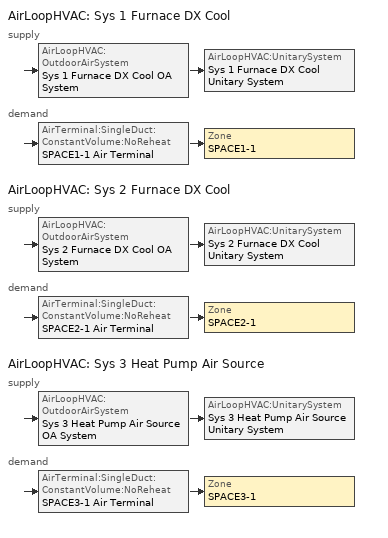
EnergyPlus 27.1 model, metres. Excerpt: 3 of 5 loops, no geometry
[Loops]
AirLoopHVAC 'Sys 1 Furnace DX Cool'
 supply: AirLoopHVAC:OutdoorAirSystem 'Sys 1 Furnace DX Cool OA System' > AirLoopHVAC:UnitarySystem 'Sys 1 Furnace DX Cool Unitary System'
 demand: AirTerminal:SingleDuct:ConstantVolume:NoReheat 'SPACE1-1 Air Terminal' > Zone 'SPACE1-1'
AirLoopHVAC 'Sys 2 Furnace DX Cool'
 supply: AirLoopHVAC:OutdoorAirSystem 'Sys 2 Furnace DX Cool OA System' > AirLoopHVAC:UnitarySystem 'Sys 2 Furnace DX Cool Unitary System'
 demand: AirTerminal:SingleDuct:ConstantVolume:NoReheat 'SPACE2-1 Air Terminal' > Zone 'SPACE2-1'
AirLoopHVAC 'Sys 3 Heat Pump Air Source'
 supply: AirLoopHVAC:OutdoorAirSystem 'Sys 3 Heat Pump Air Source OA System' > AirLoopHVAC:UnitarySystem 'Sys 3 Heat Pump Air Source Unitary System'
 demand: AirTerminal:SingleDuct:ConstantVolume:NoReheat 'SPACE3-1 Air Terminal' > Zone 'SPACE3-1'
[ThermostatSetpoint:DualSetpoint]
All Zones Dual SP Control: Heating Setpoint Temperature Schedule=Htg-SetP-Sch; Cooling Setpoint Temperature Schedule=Clg-SetP-Sch
[ZoneControl:Thermostat] Control Type Schedule=HVACTemplate-Always 4; Control 1=All Zones Dual SP Control
Name | Zone or ZoneList
SPACE1-1 Thermostat | SPACE1-1
SPACE2-1 Thermostat | SPACE2-1
SPACE3-1 Thermostat | SPACE3-1
[DesignSpecification:OutdoorAir] Outdoor Air Method=flow/person; Outdoor Air Flow per Person {m3/s-person}=0.00944; Outdoor Air Flow per Zone Floor Area {m3/s-m2}=0; Outdoor Air Flow per Zone {m3/s}=0
SZ DSOA SPACE1-1; SZ DSOA SPACE2-1; SZ DSOA SPACE3-1
[Sizing:Zone] Zone Cooling Design Supply Air Temperature Input Method=SupplyAirTemperature; Zone Cooling Design Supply Air Temperature {C}=12.8; Zone Cooling Design Supply Air Temperature Difference {deltaC}=11.11; Zone Heating Design Supply Air Temperature Input Method=SupplyAirTemperature; Zone Heating Design Supply Air Temperature {C}=50; Zone Cooling Design Supply Air Humidity Ratio {kgWater/kgDryAir}=0.008; Zone Heating Design Supply Air Humidity Ratio {kgWater/kgDryAir}=0.008; Cooling Design Air Flow Method=DesignDay; Cooling Design Air Flow Rate {m3/s}=0; Cooling Minimum Air Flow Fraction=0; Heating Design Air Flow Method=DesignDay; Heating Design Air Flow Rate {m3/s}=0; Heating Maximum Air Flow Fraction=0; Account for Dedicated Outdoor Air System=No; Dedicated Outdoor Air System Control Strategy=NeutralSupplyAir; Dedicated Outdoor Air Low Setpoint Temperature for Design {C}=autosize; Dedicated Outdoor Air High Setpoint Temperature for Design {C}=autosize
Name | Design Specification Outdoor Air Object | Design Specification Zone Air Distribution Object
SPACE1-1 | SZ DSOA SPACE1-1 | SZ DSZAD SPACE1-1
SPACE2-1 | SZ DSOA SPACE2-1 | SZ DSZAD SPACE2-1
SPACE3-1 | SZ DSOA SPACE3-1 | SZ DSZAD SPACE3-1
[DesignSpecification:ZoneAirDistribution] Zone Air Distribution Effectiveness in Cooling Mode=1; Zone Air Distribution Effectiveness in Heating Mode=1
SZ DSZAD SPACE1-1; SZ DSZAD SPACE2-1; SZ DSZAD SPACE3-1
[Zone equipment]
SPACE1-1: SPACE1-1 Air Terminal
SPACE2-1: SPACE2-1 Air Terminal
SPACE3-1: SPACE3-1 Air Terminal
[AirTerminal:SingleDuct:ConstantVolume:NoReheat] Maximum Air Flow Rate {m3/s}=autosize
SPACE1-1 Air Terminal; SPACE2-1 Air Terminal; SPACE3-1 Air Terminal
[Sizing:System] Type of Load to Size On=Sensible; Design Outdoor Air Flow Rate {m3/s}=autosize; Central Heating Maximum System Air Flow Ratio=1; Preheat Design Temperature {C}=7; Preheat Design Humidity Ratio {kgWater/kgDryAir}=0.008; Precool Design Temperature {C}=11; Precool Design Humidity Ratio {kgWater/kgDryAir}=0.008; Central Cooling Design Supply Air Temperature {C}=12.8; Central Heating Design Supply Air Temperature {C}=50; Type of Zone Sum to Use=NonCoincident; 100% Outdoor Air in Cooling=No; 100% Outdoor Air in Heating=No; Central Cooling Design Supply Air Humidity Ratio {kgWater/kgDryAir}=0.008; Central Heating Design Supply Air Humidity Ratio {kgWater/kgDryAir}=0.008; Cooling Supply Air Flow Rate Method=DesignDay; Cooling Supply Air Flow Rate {m3/s}=0; Heating Supply Air Flow Rate Method=DesignDay; Heating Supply Air Flow Rate {m3/s}=0; System Outdoor Air Method=ZoneSum; Zone Maximum Outdoor Air Fraction=1; Cooling Design Capacity Method=CoolingDesignCapacity; Cooling Design Capacity {W}=autosize; Heating Design Capacity Method=HeatingDesignCapacity; Heating Design Capacity {W}=autosize; Central Cooling Capacity Control Method=OnOff
Sys 1 Furnace DX Cool; Sys 2 Furnace DX Cool; Sys 3 Heat Pump Air Source
[AirLoopHVAC] Design Supply Air Flow Rate {m3/s}=autosize
Sys 1 Furnace DX Cool; Sys 2 Furnace DX Cool; Sys 3 Heat Pump Air Source
[AirLoopHVAC:UnitarySystem] Control Type=Load; Dehumidification Control Type=None; DX Heating Coil Sizing Ratio=1; Cooling Supply Air Flow Rate Method=SupplyAirFlowRate; Cooling Supply Air Flow Rate {m3/s}=autosize; Heating Supply Air Flow Rate Method=SupplyAirFlowRate; Heating Supply Air Flow Rate {m3/s}=autosize; No Load Supply Air Flow Rate Method=SupplyAirFlowRate; No Load Supply Air Flow Rate {m3/s}=autosize; Maximum Supply Air Temperature {C}=Autosize; Maximum Outdoor Dry-Bulb Temperature for Supplemental Heater Operation {C}=21
Name | Controlling Zone or Thermostat Location | Supply Fan | Fan Placement | Supply Air Fan Operating Mode Schedule | Heating Coil | Cooling Coil | Design Specification Multispeed Object | Supplemental Heating Coil
Sys 1 Furnace DX Cool Unitary System | SPACE1-1 | Sys 1 Furnace DX Cool Supply Fan | BlowThrough | FanAvailSched | Sys 1 Furnace DX Cool Heating Coil | Sys 1 Furnace DX Cool Cooling Coil | Sys 1 Furnace DX Cool Unitary System MultiSpeed Performance
Sys 2 Furnace DX Cool Unitary System | SPACE2-1 | Sys 2 Furnace DX Cool Supply Fan | DrawThrough | HVACTemplate-Always 0 | Sys 2 Furnace DX Cool Heating Coil | Sys 2 Furnace DX Cool Cooling Coil | Sys 2 Furnace DX Cool Unitary System MultiSpeed Performance
Sys 3 Heat Pump Air Source Unitary System | SPACE3-1 | Sys 3 Heat Pump Air Source Supply Fan | BlowThrough | FanAvailSched | Sys 3 Heat Pump Air Source Heating Coil | Sys 3 Heat Pump Air Source Cooling Coil | Sys 3 Heat Pump Air Source Unitary System MultiSpeed Performance | Sys 3 Heat Pump Air Source Supp Heat or Reheat Coil
[UnitarySystemPerformance:Multispeed] Number of Speeds for Heating=1; Single Mode Operation=No; Heating Speed 1 Supply Air Flow Ratio=autosize; Cooling Speed 1 Supply Air Flow Ratio=autosize; Heating Speed 2 Supply Air Flow Ratio=autosize; Cooling Speed 2 Supply Air Flow Ratio=autosize; Heating Speed 3 Supply Air Flow Ratio=autosize; Cooling Speed 3 Supply Air Flow Ratio=autosize; Heating Speed 4 Supply Air Flow Ratio=autosize; Cooling Speed 4 Supply Air Flow Ratio=autosize; Heating Speed 5 Supply Air Flow Ratio=autosize; Cooling Speed 5 Supply Air Flow Ratio=autosize; Heating Speed 6 Supply Air Flow Ratio=autosize; Cooling Speed 6 Supply Air Flow Ratio=autosize; Heating Speed 7 Supply Air Flow Ratio=autosize; Cooling Speed 7 Supply Air Flow Ratio=autosize; Heating Speed 8 Supply Air Flow Ratio=autosize; Cooling Speed 8 Supply Air Flow Ratio=autosize; Heating Speed 9 Supply Air Flow Ratio=autosize; Cooling Speed 9 Supply Air Flow Ratio=autosize; Heating Speed 10 Supply Air Flow Ratio=autosize; Cooling Speed 10 Supply Air Flow Ratio=autosize
Name | Number of Speeds for Cooling | No Load Supply Air Flow Rate Ratio
Sys 1 Furnace DX Cool Unitary System MultiSpeed Performance | 2 | 0.5
Sys 2 Furnace DX Cool Unitary System MultiSpeed Performance | 3 | 0.33
Sys 3 Heat Pump Air Source Unitary System MultiSpeed Performance | 4 | 0.25
[Coil:Cooling:DX]
Name | Performance Object
Sys 1 Furnace DX Cool Cooling Coil | Sys 1 Furnace DX Cool Cooling Coil Performance
Sys 2 Furnace DX Cool Cooling Coil | Sys 2 Furnace DX Cool Cooling Coil Performance
[Coil:Cooling:DX:CurveFit:Performance] Crankcase Heater Capacity {W}=0; Maximum Outdoor Dry-Bulb Temperature for Crankcase Heater Operation {C}=10; Capacity Control Method=Discrete; Compressor Fuel Type=Electricity
Name | Base Operating Mode
Sys 1 Furnace DX Cool Cooling Coil Performance | Sys 1 Furnace DX Cool Cooling Coil Operating Mode
Sys 2 Furnace DX Cool Cooling Coil Performance | Sys 2 Furnace DX Cool Cooling Coil Operating Mode
[Coil:Cooling:DX:CurveFit:OperatingMode] Rated Gross Total Cooling Capacity {W}=autosize; Rated Evaporator Air Flow Rate {m3/s}=autosize; Maximum Cycling Rate {cycles/hr}=0; Ratio of Initial Moisture Evaporation Rate and Steady State Latent Capacity=0; Latent Capacity Time Constant {s}=0; Nominal Time for Condensate Removal to Begin {s}=0; Apply Latent Degradation to Speeds Greater than 1=No; Condenser Type=AirCooled
Name | Nominal Speed Number | Speed 1 | Speed 2 | Speed 3
Sys 1 Furnace DX Cool Cooling Coil Operating Mode | 2 | Sys 1 Furnace DX Cool Cooling Coil Speed 1 Performance | Sys 1 Furnace DX Cool Cooling Coil Speed 2 Performance
Sys 2 Furnace DX Cool Cooling Coil Operating Mode | 3 | Sys 2 Furnace DX Cool Cooling Coil Speed 1 Performance | Sys 2 Furnace DX Cool Cooling Coil Speed 2 Performance | Sys 2 Furnace DX Cool Cooling Coil Speed 3 Performance
[Coil:Heating:Fuel]
Sys 1 Furnace DX Cool Heating Coil: Fuel Type=NaturalGas; Burner Efficiency=0.8; Nominal Capacity {W}=autosize; On Cycle Parasitic Electric Load {W}=0; Part Load Fraction Correlation Curve=Sys 1 Furnace DX Cool Heating Coil PLF-FPLR; Off Cycle Parasitic Fuel Load {W}=0
[Fan:VariableVolume] Availability Schedule=HVACTemplate-Always 1; Fan Total Efficiency=0.7; Pressure Rise {Pa}=600; Maximum Flow Rate {m3/s}=autosize; Fan Power Minimum Flow Rate Input Method=Fraction; Fan Power Minimum Flow Fraction=0; Motor Efficiency=0.9; Motor In Airstream Fraction=1; Fan Power Coefficient 1=0.00153024; Fan Power Coefficient 2=0.00520806; Fan Power Coefficient 3=1.10862; Fan Power Coefficient 4=-0.116356; Fan Power Coefficient 5=0
Sys 1 Furnace DX Cool Supply Fan; Sys 3 Heat Pump Air Source Supply Fan
[SetpointManager:SingleZone:Cooling] Control Variable=Temperature; Minimum Supply Air Temperature {C}=13; Maximum Supply Air Temperature {C}=45
Name | Control Zone | Setpoint Node or NodeList
Sys 1 Furnace DX Cool Economizer Supply Air Temp Manager | SPACE1-1 | Sys 1 Furnace DX Cool Heating Coil Outlet
Sys 2 Furnace DX Cool Economizer Supply Air Temp Manager | SPACE2-1 | Sys 2 Furnace DX Cool Supply Fan Outlet
Sys 3 Heat Pump Air Source Economizer Supply Air Temp Manager | SPACE3-1 | Sys 3 Heat Pump Air Source Supp Heat or Reheat Coil Outl
[SetpointManager:MixedAir] Control Variable=Temperature
Name | Setpoint Node or NodeList
Sys 1 Furnace DX Cool Cooling Coil Air Temp Manager | Sys 1 Furnace DX Cool Mixed Air Outlet
Sys 2 Furnace DX Cool Cooling Coil Air Temp Manager | Sys 2 Furnace DX Cool Mixed Air Outlet
Sys 3 Heat Pump Air Source Cooling Coil Air Temp Manager | Sys 3 Heat Pump Air Source Mixed Air Outlet
[Controller:OutdoorAir] Minimum Outdoor Air Flow Rate {m3/s}=autosize; Maximum Outdoor Air Flow Rate {m3/s}=autosize; Economizer Control Type=FixedDryBulb; Economizer Control Action Type=ModulateFlow; Economizer Maximum Limit Dry-Bulb Temperature {C}=20; Lockout Type=LockoutWithHeating; Minimum Limit Type=FixedMinimum; Minimum Outdoor Air Schedule=Min OA Sched; Economizer Operation Staging=EconomizerFirst
Sys 1 Furnace DX Cool OA Controller; Sys 2 Furnace DX Cool OA Controller; Sys 3 Heat Pump Air Source OA Controller
[Coil:Heating:Electric] Efficiency=1; Nominal Capacity {W}=autosize
Sys 2 Furnace DX Cool Heating Coil; Sys 3 Heat Pump Air Source Supp Heat or Reheat Coil
[Coil:Heating:DX:MultiSpeed]
Sys 3 Heat Pump Air Source Heating Coil: Minimum Outdoor Dry-Bulb Temperature for Compressor Operation {C}=-8; Crankcase Heater Capacity {W}=0; Maximum Outdoor Dry-Bulb Temperature for Crankcase Heater Operation {C}=10; Defrost Energy Input Ratio Function of Temperature Curve=Sys 3 Heat Pump Air Source Heat Coil Defr-FT; Maximum Outdoor Dry-Bulb Temperature for Defrost Operation {C}=5; Defrost Strategy=ReverseCycle; Defrost Control=Timed; Defrost Time Period Fraction=0.058333; Resistive Defrost Heater Capacity {W}=autosize; Apply Part Load Fraction to Speeds Greater than 1=No; Fuel Type=Electricity; Number of Speeds=4; Speed 1 Gross Rated Heating Capacity {W}=autosize; Speed 1 Gross Rated Heating COP {W/W}=2.75; Speed 1 Rated Air Flow Rate {m3/s}=autosize; 2023 Speed 1 Rated Supply Air Fan Power Per Volume Flow Rate {W/(m3/s)}=934.4; Speed 1 Heating Capacity Function of Temperature Curve=Sys 3 Heat Pump Air Source Heat Coil Cap-FT; Speed 1 Heating Capacity Function of Flow Fraction Curve=Sys 3 Heat Pump Air Source Heat Coil Cap-FF; Speed 1 Energy Input Ratio Function of Temperature Curve=Sys 3 Heat Pump Air Source Heat Coil EIR-FT; Speed 1 Energy Input Ratio Function of Flow Fraction Curve=Sys 3 Heat Pump Air Source Heat Coil EIR-FF; Speed 1 Part Load Fraction Correlation Curve=Sys 3 Heat Pump Air Source Heat Coil PLF; Speed 1 Rated Waste Heat Fraction of Power Input=0.2; Speed 1 Waste Heat Function of Temperature Curve=Sys 3 Heat Pump Air Source Heat Coil WH-FT; Speed 2 Gross Rated Heating Capacity {W}=autosize; Speed 2 Gross Rated Heating COP {W/W}=2.75; Speed 2 Rated Air Flow Rate {m3/s}=autosize; 2023 Speed 2 Rated Supply Air Fan Power Per Volume Flow Rate {W/(m3/s)}=934.4; Speed 2 Heating Capacity Function of Temperature Curve=Sys 3 Heat Pump Air Source Heat Coil Cap-FT; Speed 2 Heating Capacity Function of Flow Fraction Curve=Sys 3 Heat Pump Air Source Heat Coil Cap-FF; Speed 2 Energy Input Ratio Function of Temperature Curve=Sys 3 Heat Pump Air Source Heat Coil EIR-FT; Speed 2 Energy Input Ratio Function of Flow Fraction Curve=Sys 3 Heat Pump Air Source Heat Coil EIR-FF; Speed 2 Part Load Fraction Correlation Curve=Sys 3 Heat Pump Air Source Heat Coil PLF; Speed 2 Rated Waste Heat Fraction of Power Input=0.2; Speed 2 Waste Heat Function of Temperature Curve=Sys 3 Heat Pump Air Source Heat Coil WH-FT; Speed 3 Gross Rated Heating Capacity {W}=autosize; Speed 3 Gross Rated Heating COP {W/W}=2.75; Speed 3 Rated Air Flow Rate {m3/s}=autosize; 2023 Speed 3 Rated Supply Air Fan Power Per Volume Flow Rate {W/(m3/s)}=934.4; Speed 3 Heating Capacity Function of Temperature Curve=Sys 3 Heat Pump Air Source Heat Coil Cap-FT; Speed 3 Heating Capacity Function of Flow Fraction Curve=Sys 3 Heat Pump Air Source Heat Coil Cap-FF; Speed 3 Energy Input Ratio Function of Temperature Curve=Sys 3 Heat Pump Air Source Heat Coil EIR-FT; Speed 3 Energy Input Ratio Function of Flow Fraction Curve=Sys 3 Heat Pump Air Source Heat Coil EIR-FF; Speed 3 Part Load Fraction Correlation Curve=Sys 3 Heat Pump Air Source Heat Coil PLF; Speed 3 Rated Waste Heat Fraction of Power Input=0.2; Speed 3 Waste Heat Function of Temperature Curve=Sys 3 Heat Pump Air Source Heat Coil WH-FT; Speed 4 Gross Rated Heating Capacity {W}=autosize; Speed 4 Gross Rated Heating COP {W/W}=2.75; Speed 4 Rated Air Flow Rate {m3/s}=autosize; 2023 Speed 4 Rated Supply Air Fan Power Per Volume Flow Rate {W/(m3/s)}=934.4; Speed 4 Heating Capacity Function of Temperature Curve=Sys 3 Heat Pump Air Source Heat Coil Cap-FT; Speed 4 Heating Capacity Function of Flow Fraction Curve=Sys 3 Heat Pump Air Source Heat Coil Cap-FF; Speed 4 Energy Input Ratio Function of Temperature Curve=Sys 3 Heat Pump Air Source Heat Coil EIR-FT; Speed 4 Energy Input Ratio Function of Flow Fraction Curve=Sys 3 Heat Pump Air Source Heat Coil EIR-FF; Speed 4 Part Load Fraction Correlation Curve=Sys 3 Heat Pump Air Source Heat Coil PLF; Speed 4 Rated Waste Heat Fraction of Power Input=0.2; Speed 4 Waste Heat Function of Temperature Curve=Sys 3 Heat Pump Air Source Heat Coil WH-FT
[Fan:SystemModel]
Sys 2 Furnace DX Cool Supply Fan: Availability Schedule=HVACTemplate-Always 1; Design Maximum Air Flow Rate {m3/s}=autosize; Speed Control Method=Discrete; Electric Power Minimum Flow Rate Fraction=0; Design Pressure Rise {Pa}=697.449; Motor Efficiency=0.9; Motor In Air Stream Fraction=1; Design Electric Power Consumption {W}=autosize; Design Power Sizing Method=PowerPerFlowPerPressure; Electric Power Per Unit Flow Rate Per Unit Pressure {W/((m3/s)-Pa)}=1.66667; Fan Total Efficiency=0.7; Number of Speeds=1; Speed 1 Flow Fraction=0.33; Speed 1 Electric Power Fraction=0.2; Speed 2 Flow Fraction=0.66; Speed 2 Electric Power Fraction=0.4; Speed 3 Flow Fraction=1; Speed 3 Electric Power Fraction=1
[Coil:Cooling:DX:MultiSpeed]
Sys 3 Heat Pump Air Source Cooling Coil: Condenser Type=AirCooled; Minimum Outdoor Dry-Bulb Temperature for Compressor Operation {C}=-25; Apply Part Load Fraction to Speeds Greater than 1=No; Apply Latent Degradation to Speeds Greater than 1=No; Maximum Outdoor Dry-Bulb Temperature for Crankcase Heater Operation {C}=10; Basin Heater Setpoint Temperature {C}=2; Fuel Type=Electricity; Number of Speeds=4; Speed 1 Gross Rated Total Cooling Capacity {W}=autosize; Speed 1 Gross Rated Sensible Heat Ratio=autosize; Speed 1 Gross Rated Cooling COP {W/W}=3; Speed 1 Rated Air Flow Rate {m3/s}=autosize; 2017 Speed 1 Rated Evaporator Fan Power Per Volume Flow Rate {W/(m3/s)}=773.3; 2023 Speed 1 Rated Evaporator Fan Power Per Volume Flow Rate {W/(m3/s)}=934.4; Speed 1 Total Cooling Capacity Function of Temperature Curve=Sys 3 Heat Pump Air Source Cool Coil Cap-FT; Speed 1 Total Cooling Capacity Function of Flow Fraction Curve=Sys 3 Heat Pump Air Source Cool Coil Cap-FF; Speed 1 Energy Input Ratio Function of Temperature Curve=Sys 3 Heat Pump Air Source Cool Coil EIR-FT; Speed 1 Energy Input Ratio Function of Flow Fraction Curve=Sys 3 Heat Pump Air Source Cool Coil EIR-FF; Speed 1 Part Load Fraction Correlation Curve=Sys 3 Heat Pump Air Source Cool Coil PLF; Speed 1 Rated Waste Heat Fraction of Power Input=0.2; Speed 1 Evaporative Condenser Effectiveness=0.9; Speed 2 Gross Rated Total Cooling Capacity {W}=autosize; Speed 2 Gross Rated Sensible Heat Ratio=autosize; Speed 2 Gross Rated Cooling COP {W/W}=3; Speed 2 Rated Air Flow Rate {m3/s}=autosize; 2017 Speed 2 Rated Evaporator Fan Power Per Volume Flow Rate {W/(m3/s)}=773.3; 2023 Speed 2 Rated Evaporator Fan Power Per Volume Flow Rate {W/(m3/s)}=934.4; Speed 2 Total Cooling Capacity Function of Temperature Curve=Sys 3 Heat Pump Air Source Cool Coil Cap-FT; Speed 2 Total Cooling Capacity Function of Flow Fraction Curve=Sys 3 Heat Pump Air Source Cool Coil Cap-FF; Speed 2 Energy Input Ratio Function of Temperature Curve=Sys 3 Heat Pump Air Source Cool Coil EIR-FT; Speed 2 Energy Input Ratio Function of Flow Fraction Curve=Sys 3 Heat Pump Air Source Cool Coil EIR-FF; Speed 2 Part Load Fraction Correlation Curve=Sys 3 Heat Pump Air Source Cool Coil PLF; Speed 2 Rated Waste Heat Fraction of Power Input=0.2; Speed 2 Evaporative Condenser Effectiveness=0.9; Speed 3 Gross Rated Total Cooling Capacity {W}=autosize; Speed 3 Gross Rated Sensible Heat Ratio=autosize; Speed 3 Gross Rated Cooling COP {W/W}=3; Speed 3 Rated Air Flow Rate {m3/s}=autosize; 2017 Speed 3 Rated Evaporator Fan Power Per Volume Flow Rate {W/(m3/s)}=773.3; 2023 Speed 3 Rated Evaporator Fan Power Per Volume Flow Rate {W/(m3/s)}=934.4; Speed 3 Total Cooling Capacity Function of Temperature Curve=Sys 3 Heat Pump Air Source Cool Coil Cap-FT; Speed 3 Total Cooling Capacity Function of Flow Fraction Curve=Sys 3 Heat Pump Air Source Cool Coil Cap-FF; Speed 3 Energy Input Ratio Function of Temperature Curve=Sys 3 Heat Pump Air Source Cool Coil EIR-FT; Speed 3 Energy Input Ratio Function of Flow Fraction Curve=Sys 3 Heat Pump Air Source Cool Coil EIR-FF; Speed 3 Part Load Fraction Correlation Curve=Sys 3 Heat Pump Air Source Cool Coil PLF; Speed 3 Rated Waste Heat Fraction of Power Input=0.2; Speed 3 Evaporative Condenser Effectiveness=0.9; Speed 4 Gross Rated Total Cooling Capacity {W}=autosize; Speed 4 Gross Rated Sensible Heat Ratio=autosize; Speed 4 Gross Rated Cooling COP {W/W}=3; Speed 4 Rated Air Flow Rate {m3/s}=autosize; 2017 Speed 4 Rated Evaporator Fan Power Per Volume Flow Rate {W/(m3/s)}=773.3; 2023 Speed 4 Rated Evaporator Fan Power Per Volume Flow Rate {W/(m3/s)}=934.4; Speed 4 Total Cooling Capacity Function of Temperature Curve=Sys 3 Heat Pump Air Source Cool Coil Cap-FT; Speed 4 Total Cooling Capacity Function of Flow Fraction Curve=Sys 3 Heat Pump Air Source Cool Coil Cap-FF; Speed 4 Energy Input Ratio Function of Temperature Curve=Sys 3 Heat Pump Air Source Cool Coil EIR-FT; Speed 4 Energy Input Ratio Function of Flow Fraction Curve=Sys 3 Heat Pump Air Source Cool Coil EIR-FF; Speed 4 Part Load Fraction Correlation Curve=Sys 3 Heat Pump Air Source Cool Coil PLF; Speed 4 Rated Waste Heat Fraction of Power Input=0.2; Speed 4 Evaporative Condenser Effectiveness=0.9
[Schedule:Compact]
Htg-SetP-Sch: Through: 12/31, For: WeekDays CustomDay1 CustomDay2, Until: 6:00, 13, Until: 7:00, 18, Until: 21:00, 23, Until: 24:00, 13, For: WeekEnds Holiday, Until: 24:00, 13, For: SummerDesignDay, Until: 24:00, 13, For: WinterDesignDay, Until: 24:00, 23
Clg-SetP-Sch: Through: 12/31, For: WeekDays CustomDay1 CustomDay2, Until: 7:00, 32, Until: 21:00, 24, Until: 24:00, 32, For: WeekEnds Holiday, Until: 24:00, 32, For: SummerDesignDay, Until: 24:00, 24, For: WinterDesignDay, Until: 24:00, 32
FanAvailSched: Through: 12/31, For: WeekDays CustomDay1 CustomDay2, Until: 7:00, 0, Until: 21:00, 1, Until: 24:00, 0, For: Weekends Holiday, Until: 24:00, 0, For: SummerDesignDay, Until: 24:00, 1, For: WinterDesignDay, Until: 24:00, 1
Min OA Sched: Through: 12/31, For: WeekDays CustomDay1 CustomDay2, Until: 8:00, 0, Until: 21:00, 1, Until: 24:00, 0, For: Weekends Holiday, Until: 24:00, 0, For: SummerDesignDay, Until: 24:00, 1, For: WinterDesignDay, Until: 24:00, 1
HVACTemplate-Always 4: Through: 12/31, For: AllDays, Until: 24:00, 4
HVACTemplate-Always 1: Through: 12/31, For: AllDays, Until: 24:00, 1
HVACTemplate-Always 0: Through: 12/31, For: AllDays, Until: 24:00, 0
[Curve:Biquadratic] Minimum Value of x=0; Maximum Value of x=50; Minimum Value of y=0; Maximum Value of y=50; Input Unit Type for X=Temperature; Input Unit Type for Y=Temperature; Output Unit Type=Dimensionless
Name | Coefficient1 Constant | Coefficient2 x | Coefficient3 x**2 | Coefficient4 y | Coefficient5 y**2 | Coefficient6 x*y | Minimum Curve Output | Maximum Curve Output
Sys 3 Heat Pump Air Source Cool Coil Cap-FT | 0.476428 | 0.0401147 | 0.000226411 | -0.000827136 | -7.3224e-06 | -0.000446278 | 0 | 5
Sys 3 Heat Pump Air Source Cool Coil EIR-FT | 0.632475 | -0.0121321 | 0.000507773 | 0.0155377 | 0.00027284 | -0.000679201 | 0 | 5
Sys 3 Heat Pump Air Source Heat Coil Defr-FT; Sys 3 Heat Pump Air Source Heat Coil WH-FT | 1 | 0 | 0 | 0 | 0 | 0
[Curve:Cubic]
Name | Coefficient1 Constant | Coefficient2 x | Coefficient3 x**2 | Coefficient4 x**3 | Minimum Value of x | Maximum Value of x | Input Unit Type for X | Output Unit Type
Sys 1 Furnace DX Cool Heating Coil PLF-FPLR | 0.8 | 0.2 | 0 | 0 | 0 | 1
Sys 3 Heat Pump Air Source Cool Coil Cap-FF; Sys 3 Heat Pump Air Source Cool Coil EIR-FF | 0.472786 | 1.24334 | -1.03871 | 0.322578 | 0.5 | 1.5
Sys 3 Heat Pump Air Source Heat Coil Cap-FT | 0.758746 | 0.027626 | 0.000148716 | 3.4992e-06 | -20 | 20 | Temperature | Dimensionless
Sys 3 Heat Pump Air Source Heat Coil Cap-FF | 0.84 | 0.16 | 0 | 0 | 0.5 | 1.5
Sys 3 Heat Pump Air Source Heat Coil EIR-FT | 1.19248 | -0.0300438 | 0.00103745 | -2.3328e-05 | -20 | 20 | Temperature | Dimensionless
[Curve:Quadratic] Minimum Value of x=0; Maximum Value of x=1
Name | Coefficient1 Constant | Coefficient2 x | Coefficient3 x**2
Sys 3 Heat Pump Air Source Cool Coil PLF; Sys 3 Heat Pump Air Source Heat Coil PLF | 0.85 | 0.15 | 0
Sys 3 Heat Pump Air Source Heat Coil EIR-FF | 1.3824 | -0.4336 | 0.0512
